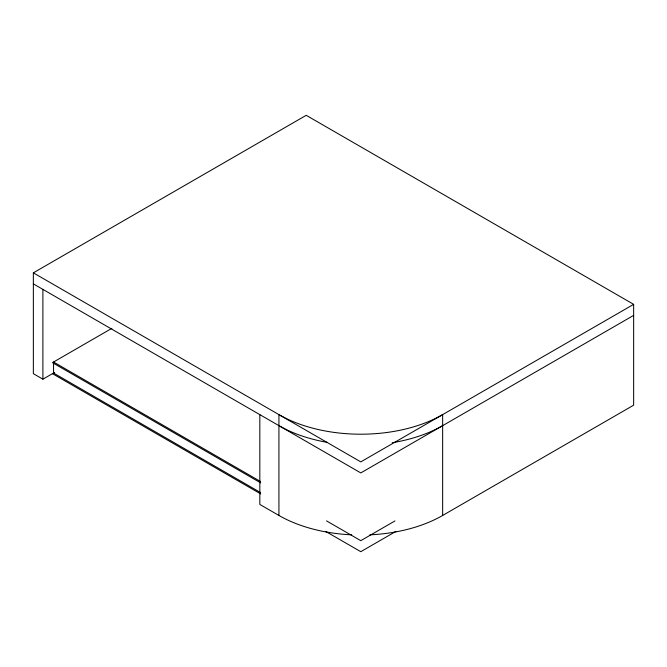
<?xml version="1.0" encoding="UTF-8"?>
<svg xmlns="http://www.w3.org/2000/svg" width="667" height="667" viewBox="0 0 667 667"><rect width="100%" height="100%" fill="white"/><g stroke="black" fill="none" stroke-linecap="round" stroke-linejoin="round"><path stroke-width="1" d="M54.611 372.428L42.896 379.19L33.35 373.67L33.35 272.845L306.211 115.308L633.65 304.352L633.65 405.177L442.646 515.458A115.766 66.833 0 0 1 369.868 534.826M111.839 328.356L52.451 362.648L260.714 482.883M633.65 304.352L360.789 461.889L33.35 272.845M633.65 315.383L360.789 472.92L33.35 283.875M394.981 520.919L360.789 540.662L326.53 520.885M395.881 531.424L360.789 551.692L325.629 531.391M260.564 481.541L53.543 362.014L53.543 373.045L260.564 492.571M52.451 373.67L260.714 493.913M351.701 534.826A115.766 66.833 0 0 1 278.931 515.458L259.83 504.427L259.83 414.632M442.646 515.458L442.646 414.632A115.766 66.833 0 0 1 278.931 414.632L278.931 515.458M42.896 289.386L42.896 379.19M442.646 425.654A115.766 66.833 0 0 1 392.213 442.721M327.614 442.429A115.766 66.833 0 0 1 278.931 425.654"/></g></svg>
